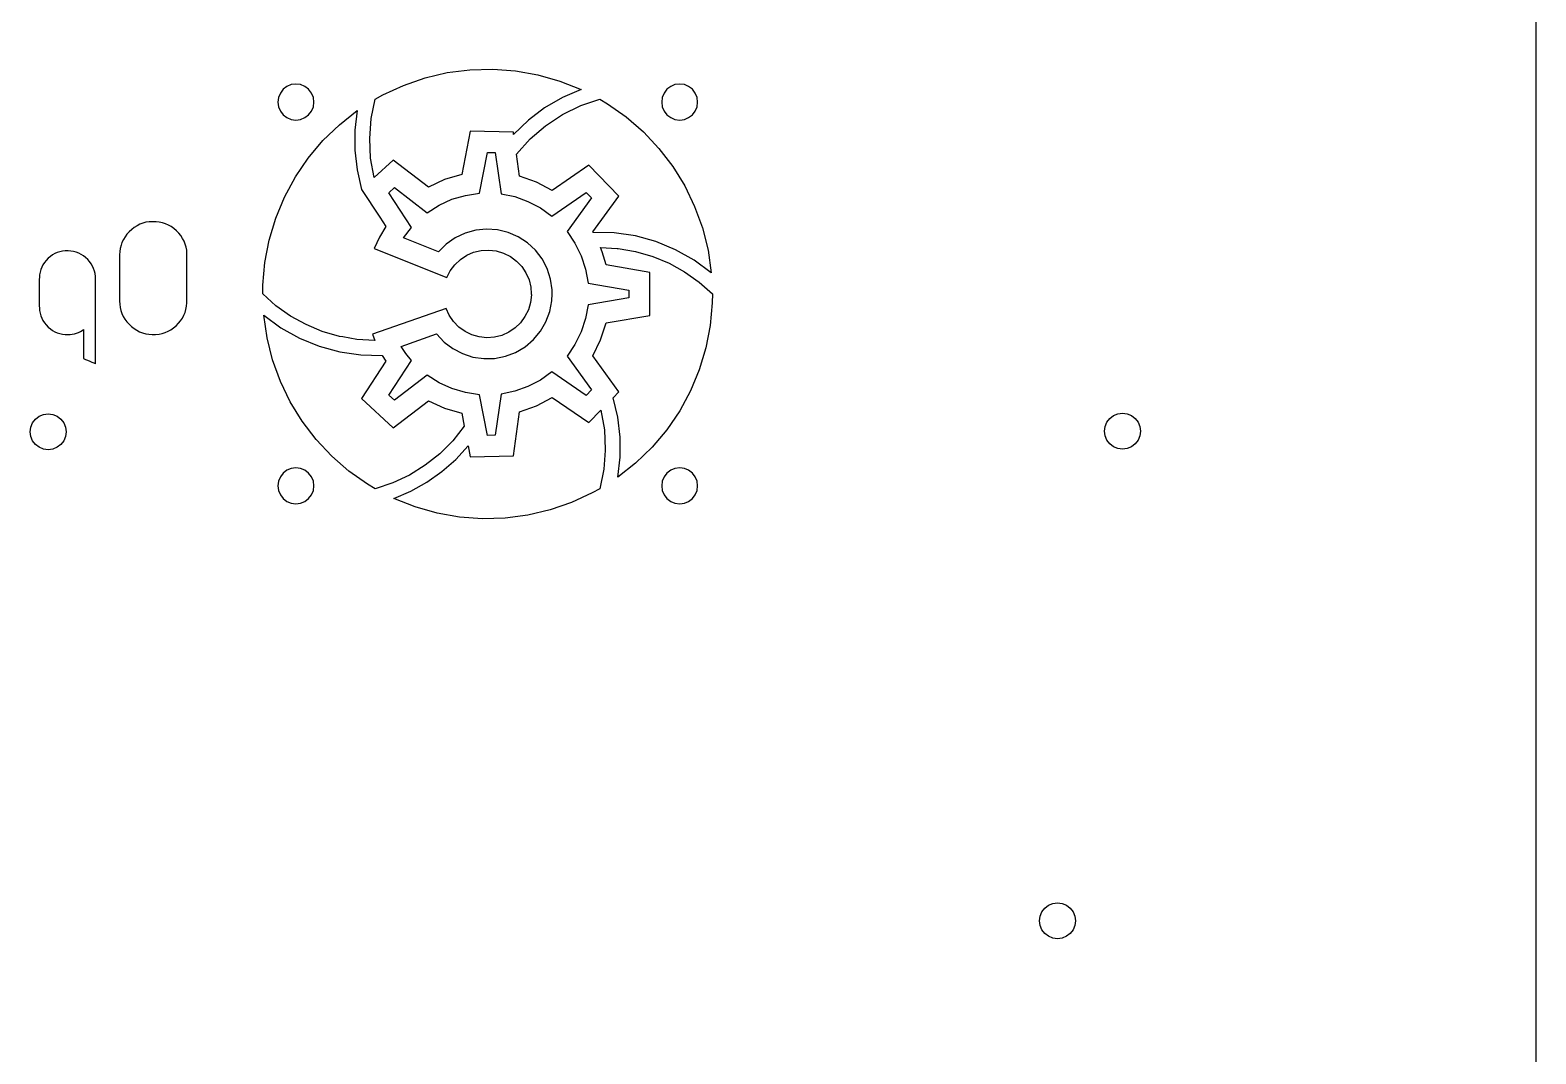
# Model space of a CAD drawing. Header units: metres. Extents: x 234 to 500, y 1534 to 1859.
# Drawn here: x 364.6 to 490.1, y 1619.7 to 1705 of the extents above; entities that cross this region are included whole.
import ezdxf

# ---------------------------------------------------------------- set-up
doc = ezdxf.new("R2010")
doc.units = ezdxf.units.M

msp = doc.modelspace()

# ---------------------------------------------------------------- linework, layer by layer
at = {"layer": 'GROUP0'}
for p, q in [((490.12, 1785.32, 0), (490.12, 1605.32, 0)), ((399.34, 1701.49, 0), (401.23, 1701.73, 0)), ((401.23, 1701.73, 0), (403.13, 1701.78, 0)), ((403.13, 1701.78, 0), (405.03, 1701.64, 0)), ((405.03, 1701.64, 0), (406.9, 1701.31, 0)), ((385.97, 1700.34, 0), (385.66, 1700.1, 0)), ((386.33, 1700.49, 0), (385.97, 1700.34, 0)), ((386.72, 1700.54, 0), (386.33, 1700.49, 0)), ((387.11, 1700.49, 0), (386.72, 1700.54, 0)), ((387.47, 1700.34, 0), (387.11, 1700.49, 0)), ((387.78, 1700.1, 0), (387.47, 1700.34, 0)), ((393.96, 1699.63, 0), (395.69, 1700.43, 0)), ((395.69, 1700.43, 0), (397.49, 1701.05, 0)), ((397.49, 1701.05, 0), (399.34, 1701.49, 0)), ((406.9, 1701.31, 0), (408.73, 1700.79, 0)), ((408.73, 1700.79, 0), (410.5, 1700.09, 0)), ((417.97, 1700.34, 0), (417.66, 1700.1, 0)), ((418.33, 1700.49, 0), (417.97, 1700.34, 0)), ((418.72, 1700.54, 0), (418.33, 1700.49, 0)), ((419.11, 1700.49, 0), (418.72, 1700.54, 0)), ((419.47, 1700.34, 0), (419.11, 1700.49, 0)), ((419.78, 1700.1, 0), (419.47, 1700.34, 0)), ((385.27, 1699.43, 0), (385.22, 1699.04, 0)), ((385.22, 1699.04, 0), (385.27, 1698.65, 0)), ((385.42, 1699.79, 0), (385.27, 1699.43, 0)), ((385.66, 1700.1, 0), (385.42, 1699.79, 0)), ((388.02, 1699.79, 0), (387.78, 1700.1, 0)), ((388.17, 1699.43, 0), (388.02, 1699.79, 0)), ((388.22, 1699.04, 0), (388.17, 1699.43, 0)), ((388.17, 1698.65, 0), (388.22, 1699.04, 0)), ((392.99, 1697.66, 0), (393.32, 1699.28, 0)), ((393.32, 1699.28, 0), (393.96, 1699.63, 0)), ((408.94, 1699.41, 0), (407.46, 1698.55, 0)), ((410.5, 1700.09, 0), (408.94, 1699.41, 0)), ((410.98, 1698.91, 0), (412.07, 1699.28, 0)), ((412.07, 1699.28, 0), (412.7, 1698.9, 0)), ((417.27, 1699.43, 0), (417.22, 1699.04, 0)), ((417.22, 1699.04, 0), (417.27, 1698.65, 0)), ((417.42, 1699.79, 0), (417.27, 1699.43, 0)), ((417.66, 1700.1, 0), (417.42, 1699.79, 0)), ((420.02, 1699.79, 0), (419.78, 1700.1, 0)), ((420.17, 1699.43, 0), (420.02, 1699.79, 0)), ((420.22, 1699.04, 0), (420.17, 1699.43, 0)), ((420.17, 1698.65, 0), (420.22, 1699.04, 0)), ((385.27, 1698.65, 0), (385.42, 1698.29, 0)), ((385.42, 1698.29, 0), (385.66, 1697.98, 0)), ((385.66, 1697.98, 0), (385.97, 1697.74, 0)), ((387.47, 1697.74, 0), (387.78, 1697.98, 0)), ((387.78, 1697.98, 0), (388.02, 1698.29, 0)), ((388.02, 1698.29, 0), (388.17, 1698.65, 0)), ((390.34, 1697.14, 0), (391.83, 1698.32, 0)), ((391.83, 1698.32, 0), (391.64, 1696.68, 0)), ((407.46, 1698.55, 0), (406.1, 1697.52, 0)), ((407.53, 1697.06, 0), (408.94, 1697.99, 0)), ((408.94, 1697.99, 0), (410.47, 1698.74, 0)), ((410.47, 1698.74, 0), (410.98, 1698.91, 0)), ((412.7, 1698.9, 0), (414.25, 1697.81, 0)), ((414.25, 1697.81, 0), (415.69, 1696.56, 0)), ((417.27, 1698.65, 0), (417.42, 1698.29, 0)), ((417.42, 1698.29, 0), (417.66, 1697.98, 0)), ((417.66, 1697.98, 0), (417.97, 1697.74, 0)), ((419.47, 1697.74, 0), (419.78, 1697.98, 0)), ((419.78, 1697.98, 0), (420.02, 1698.29, 0)), ((420.02, 1698.29, 0), (420.17, 1698.65, 0)), ((385.97, 1697.74, 0), (386.33, 1697.59, 0)), ((386.33, 1697.59, 0), (386.72, 1697.54, 0)), ((386.72, 1697.54, 0), (387.11, 1697.59, 0)), ((387.11, 1697.59, 0), (387.47, 1697.74, 0)), ((388.97, 1695.82, 0), (390.34, 1697.14, 0)), ((391.64, 1696.68, 0), (391.64, 1695.03, 0)), ((392.87, 1696.01, 0), (392.99, 1697.66, 0)), ((401.26, 1696.62, 0), (400.54, 1692.99, 0)), ((404.85, 1696.53, 0), (401.26, 1696.62, 0)), ((404.87, 1696.34, 0), (404.85, 1696.53, 0)), ((406.1, 1697.52, 0), (404.87, 1696.34, 0)), ((406.24, 1695.96, 0), (407.53, 1697.06, 0)), ((415.69, 1696.56, 0), (416.99, 1695.17, 0)), ((417.97, 1697.74, 0), (418.33, 1697.59, 0)), ((418.33, 1697.59, 0), (418.72, 1697.54, 0)), ((418.72, 1697.54, 0), (419.11, 1697.59, 0)), ((419.11, 1697.59, 0), (419.47, 1697.74, 0)), ((387.75, 1694.36, 0), (388.97, 1695.82, 0)), ((392.95, 1694.36, 0), (392.87, 1696.01, 0)), ((405.11, 1694.7, 0), (406.24, 1695.96, 0)), ((386.68, 1692.79, 0), (387.75, 1694.36, 0)), ((391.64, 1695.03, 0), (391.83, 1693.39, 0)), ((393.24, 1692.74, 0), (392.95, 1694.36, 0)), ((394.82, 1694.2, 0), (393.24, 1692.74, 0)), ((397.76, 1691.94, 0), (394.82, 1694.2, 0)), ((402.02, 1691.44, 0), (402.69, 1694.83, 0)), ((402.69, 1694.83, 0), (403.32, 1694.82, 0)), ((403.32, 1694.82, 0), (403.82, 1691.39, 0)), ((405.37, 1692.86, 0), (405.11, 1694.7, 0)), ((416.99, 1695.17, 0), (418.15, 1693.66, 0)), ((385.77, 1691.11, 0), (386.68, 1692.79, 0)), ((391.83, 1693.39, 0), (392.19, 1691.76, 0)), ((400.54, 1692.99, 0), (399.11, 1692.57, 0)), ((406.78, 1692.37, 0), (405.37, 1692.86, 0)), ((411.14, 1693.77, 0), (408.09, 1691.67, 0)), ((413.65, 1691.2, 0), (411.14, 1693.77, 0)), ((418.15, 1693.66, 0), (419.15, 1692.04, 0)), ((392.19, 1691.76, 0), (393.71, 1689.43, 0)), ((394.46, 1691.48, 0), (394.93, 1691.91, 0)), ((396.35, 1688.58, 0), (394.46, 1691.48, 0)), ((394.93, 1691.91, 0), (397.67, 1689.8, 0)), ((399.11, 1692.57, 0), (397.76, 1691.94, 0)), ((408.09, 1691.67, 0), (406.78, 1692.37, 0)), ((408.07, 1689.53, 0), (410.92, 1691.49, 0)), ((410.92, 1691.49, 0), (411.36, 1691.04, 0)), ((419.15, 1692.04, 0), (419.97, 1690.32, 0)), ((385.04, 1689.35, 0), (385.77, 1691.11, 0)), ((397.67, 1689.8, 0), (398.66, 1690.44, 0)), ((398.66, 1690.44, 0), (399.73, 1690.93, 0)), ((399.73, 1690.93, 0), (400.85, 1691.26, 0)), ((400.85, 1691.26, 0), (402.02, 1691.44, 0)), ((403.82, 1691.39, 0), (404.97, 1691.16, 0)), ((404.97, 1691.16, 0), (406.07, 1690.76, 0)), ((406.07, 1690.76, 0), (407.12, 1690.22, 0)), ((411.36, 1691.04, 0), (409.33, 1688.24, 0)), ((411.47, 1688.21, 0), (413.65, 1691.2, 0)), ((419.97, 1690.32, 0), (420.62, 1688.54, 0)), ((374.21, 1689.01, 0), (373.96, 1688.94, 0)), ((374.48, 1689.05, 0), (374.21, 1689.01, 0)), ((374.77, 1689.06, 0), (374.48, 1689.05, 0)), ((375.05, 1689.06, 0), (374.77, 1689.06, 0)), ((375.32, 1689.03, 0), (375.05, 1689.06, 0)), ((375.59, 1688.97, 0), (375.32, 1689.03, 0)), ((384.49, 1687.53, 0), (385.04, 1689.35, 0)), ((393.71, 1689.43, 0), (394.21, 1688.66, 0)), ((407.12, 1690.22, 0), (408.07, 1689.53, 0)), ((372.47, 1687.81, 0), (372.33, 1687.58, 0)), ((372.63, 1688.03, 0), (372.47, 1687.81, 0)), ((372.82, 1688.23, 0), (372.63, 1688.03, 0)), ((373.02, 1688.42, 0), (372.82, 1688.23, 0)), ((373.24, 1688.59, 0), (373.02, 1688.42, 0)), ((373.47, 1688.73, 0), (373.24, 1688.59, 0)), ((373.71, 1688.85, 0), (373.47, 1688.73, 0)), ((373.96, 1688.94, 0), (373.71, 1688.85, 0)), ((375.84, 1688.89, 0), (375.59, 1688.97, 0)), ((376.08, 1688.78, 0), (375.84, 1688.89, 0)), ((376.31, 1688.65, 0), (376.08, 1688.78, 0)), ((376.54, 1688.49, 0), (376.31, 1688.65, 0)), ((376.75, 1688.31, 0), (376.54, 1688.49, 0)), ((376.95, 1688.11, 0), (376.75, 1688.31, 0)), ((377.12, 1687.9, 0), (376.95, 1688.11, 0)), ((377.27, 1687.67, 0), (377.12, 1687.9, 0)), ((393.68, 1687.76, 0), (393.24, 1686.82, 0)), ((394.21, 1688.66, 0), (393.68, 1687.76, 0)), ((395.69, 1687.72, 0), (396.35, 1688.58, 0)), ((398.6, 1686.56, 0), (395.69, 1687.72, 0)), ((400, 1687.72, 0), (399.25, 1687.2, 0)), ((400.83, 1688.11, 0), (400, 1687.72, 0)), ((401.71, 1688.35, 0), (400.83, 1688.11, 0)), ((402.62, 1688.44, 0), (401.71, 1688.35, 0)), ((403.53, 1688.38, 0), (402.62, 1688.44, 0)), ((404.42, 1688.16, 0), (403.53, 1688.38, 0)), ((405.25, 1687.8, 0), (404.42, 1688.16, 0)), ((406.02, 1687.3, 0), (405.25, 1687.8, 0)), ((409.33, 1688.24, 0), (409.99, 1687.27, 0)), ((411.47, 1688.21, 0), (411.49, 1688.16, 0)), ((413.27, 1688.12, 0), (411.49, 1688.16, 0)), ((415.03, 1687.87, 0), (413.27, 1688.12, 0)), ((416.74, 1687.4, 0), (415.03, 1687.87, 0)), ((420.62, 1688.54, 0), (421.09, 1686.69, 0)), ((366.82, 1686.49, 0), (366.62, 1686.4, 0)), ((367.03, 1686.55, 0), (366.82, 1686.49, 0)), ((367.25, 1686.6, 0), (367.03, 1686.55, 0)), ((367.48, 1686.63, 0), (367.25, 1686.6, 0)), ((367.72, 1686.63, 0), (367.48, 1686.63, 0)), ((367.95, 1686.61, 0), (367.72, 1686.63, 0)), ((368.18, 1686.58, 0), (367.95, 1686.61, 0)), ((368.39, 1686.52, 0), (368.18, 1686.58, 0)), ((368.6, 1686.44, 0), (368.39, 1686.52, 0)), ((372.03, 1686.57, 0), (372.01, 1686.29, 0)), ((372.06, 1686.84, 0), (372.03, 1686.57, 0)), ((372.13, 1687.1, 0), (372.06, 1686.84, 0)), ((372.21, 1687.34, 0), (372.13, 1687.1, 0)), ((372.33, 1687.58, 0), (372.21, 1687.34, 0)), ((377.39, 1687.44, 0), (377.27, 1687.67, 0)), ((377.49, 1687.2, 0), (377.39, 1687.44, 0)), ((377.56, 1686.94, 0), (377.49, 1687.2, 0)), ((377.61, 1686.68, 0), (377.56, 1686.94, 0)), ((377.63, 1686.41, 0), (377.61, 1686.68, 0)), ((384.13, 1685.66, 0), (384.49, 1687.53, 0)), ((393.24, 1686.82, 0), (399.3, 1684.4, 0)), ((399.25, 1687.2, 0), (398.6, 1686.56, 0)), ((400.96, 1686.26, 0), (401.54, 1686.51, 0)), ((401.54, 1686.51, 0), (402.16, 1686.65, 0)), ((402.16, 1686.65, 0), (402.8, 1686.69, 0)), ((402.8, 1686.69, 0), (403.43, 1686.62, 0)), ((403.43, 1686.62, 0), (404.04, 1686.44, 0)), ((406.69, 1686.68, 0), (406.02, 1687.3, 0)), ((407.25, 1685.96, 0), (406.69, 1686.68, 0)), ((409.99, 1687.27, 0), (410.51, 1686.21, 0)), ((412.11, 1686.92, 0), (413.51, 1686.84, 0)), ((412.25, 1686.54, 0), (412.11, 1686.92, 0)), ((412.58, 1685.46, 0), (412.25, 1686.54, 0)), ((413.51, 1686.84, 0), (413.59, 1686.84, 0)), ((413.59, 1686.84, 0), (415.05, 1686.59, 0)), ((415.05, 1686.59, 0), (416.47, 1686.17, 0)), ((418.38, 1686.73, 0), (416.74, 1687.4, 0)), ((419.93, 1685.86, 0), (418.38, 1686.73, 0)), ((421.09, 1686.69, 0), (421.36, 1684.81, 0)), ((365.52, 1685.27, 0), (365.44, 1685.07, 0)), ((365.62, 1685.47, 0), (365.52, 1685.27, 0)), ((365.75, 1685.66, 0), (365.62, 1685.47, 0)), ((365.89, 1685.84, 0), (365.75, 1685.66, 0)), ((366.06, 1686.01, 0), (365.89, 1685.84, 0)), ((366.24, 1686.16, 0), (366.06, 1686.01, 0)), ((366.42, 1686.29, 0), (366.24, 1686.16, 0)), ((366.62, 1686.4, 0), (366.42, 1686.29, 0)), ((368.8, 1686.34, 0), (368.6, 1686.44, 0)), ((368.99, 1686.22, 0), (368.8, 1686.34, 0)), ((369.17, 1686.08, 0), (368.99, 1686.22, 0)), ((369.35, 1685.92, 0), (369.17, 1686.08, 0)), ((369.5, 1685.74, 0), (369.35, 1685.92, 0)), ((369.64, 1685.56, 0), (369.5, 1685.74, 0)), ((369.75, 1685.36, 0), (369.64, 1685.56, 0)), ((369.85, 1685.16, 0), (369.75, 1685.36, 0)), ((372.01, 1686.29, 0), (372.01, 1686.13, 0)), ((372.01, 1686.13, 0), (372.01, 1685.7, 0)), ((372.01, 1685.7, 0), (372.01, 1685.1, 0)), ((377.63, 1686.23, 0), (377.63, 1686.41, 0)), ((377.63, 1685.9, 0), (377.63, 1686.23, 0)), ((377.63, 1685.36, 0), (377.63, 1685.9, 0)), ((377.63, 1684.68, 0), (377.63, 1685.36, 0)), ((383.96, 1683.77, 0), (384.13, 1685.66, 0)), ((399.59, 1684.96, 0), (399.97, 1685.47, 0)), ((399.97, 1685.47, 0), (400.43, 1685.91, 0)), ((400.43, 1685.91, 0), (400.96, 1686.26, 0)), ((404.04, 1686.44, 0), (404.6, 1686.16, 0)), ((404.6, 1686.16, 0), (405.11, 1685.78, 0)), ((405.11, 1685.78, 0), (405.55, 1685.32, 0)), ((405.55, 1685.32, 0), (405.9, 1684.79, 0)), ((407.67, 1685.15, 0), (407.25, 1685.96, 0)), ((410.51, 1686.21, 0), (410.87, 1685.1, 0)), ((416.24, 1684.83, 0), (412.58, 1685.46, 0)), ((416.47, 1686.17, 0), (417.84, 1685.6, 0)), ((417.84, 1685.6, 0), (419.13, 1684.89, 0)), ((421.36, 1684.81, 0), (419.93, 1685.86, 0)), ((365.32, 1684.4, 0), (365.31, 1684.26, 0)), ((365.31, 1684.26, 0), (365.31, 1684.07, 0)), ((365.31, 1684.07, 0), (365.31, 1683.75, 0)), ((365.34, 1684.63, 0), (365.32, 1684.4, 0)), ((365.38, 1684.85, 0), (365.34, 1684.63, 0)), ((365.44, 1685.07, 0), (365.38, 1684.85, 0)), ((369.92, 1684.95, 0), (369.85, 1685.16, 0)), ((369.97, 1684.73, 0), (369.92, 1684.95, 0)), ((370, 1684.5, 0), (369.97, 1684.73, 0)), ((370.01, 1684.29, 0), (370, 1684.5, 0)), ((370.01, 1683.94, 0), (370.01, 1684.29, 0)), ((372.01, 1685.1, 0), (372.01, 1684.4, 0)), ((372.01, 1684.4, 0), (372.01, 1683.69, 0)), ((377.63, 1683.97, 0), (377.63, 1684.68, 0)), ((377.63, 1683.31, 0), (377.63, 1683.97, 0)), ((399.3, 1684.4, 0), (399.59, 1684.96, 0)), ((405.9, 1684.79, 0), (406.16, 1684.21, 0)), ((406.16, 1684.21, 0), (406.31, 1683.59, 0)), ((407.96, 1684.28, 0), (407.67, 1685.15, 0)), ((408.09, 1683.38, 0), (407.96, 1684.28, 0)), ((410.87, 1685.1, 0), (411.08, 1683.94, 0)), ((416.24, 1681.24, 0), (416.24, 1684.83, 0)), ((419.13, 1684.89, 0), (420.34, 1684.03, 0)), ((420.34, 1684.03, 0), (421.45, 1683.04, 0)), ((365.31, 1683.75, 0), (365.31, 1683.35, 0)), ((365.31, 1683.35, 0), (365.31, 1682.93, 0)), ((365.31, 1682.93, 0), (365.31, 1682.53, 0)), ((370.01, 1683.12, 0), (370.01, 1683.94, 0)), ((370.01, 1681.98, 0), (370.01, 1683.12, 0)), ((372.01, 1683.69, 0), (372.01, 1683.07, 0)), ((372.01, 1683.07, 0), (372.01, 1682.62, 0)), ((377.63, 1682.78, 0), (377.63, 1683.31, 0)), ((377.63, 1682.47, 0), (377.63, 1682.78, 0)), ((383.95, 1683.04, 0), (383.96, 1683.77, 0)), ((385.05, 1682.05, 0), (383.95, 1683.04, 0)), ((406.35, 1682.96, 0), (406.28, 1682.33, 0)), ((406.31, 1683.59, 0), (406.34, 1683.04, 0)), ((406.34, 1683.04, 0), (406.35, 1682.96, 0)), ((408.07, 1682.47, 0), (408.08, 1683.04, 0)), ((408.08, 1683.04, 0), (408.09, 1683.38, 0)), ((411.08, 1683.94, 0), (414.49, 1683.36, 0)), ((414.49, 1682.72, 0), (411.08, 1682.14, 0)), ((414.49, 1683.36, 0), (414.49, 1682.72, 0)), ((421.45, 1683.04, 0), (421.43, 1682.31, 0)), ((365.31, 1682.53, 0), (365.31, 1682.22, 0)), ((365.31, 1682.22, 0), (365.31, 1682.03, 0)), ((365.31, 1682.03, 0), (365.32, 1681.89, 0)), ((365.32, 1681.89, 0), (365.34, 1681.66, 0)), ((365.34, 1681.66, 0), (365.38, 1681.43, 0)), ((370.01, 1680.7, 0), (370.01, 1681.98, 0)), ((372.01, 1682.62, 0), (372.01, 1682.43, 0)), ((372.01, 1682.43, 0), (372.02, 1682.18, 0)), ((372.02, 1682.18, 0), (372.06, 1681.91, 0)), ((372.06, 1681.91, 0), (372.12, 1681.65, 0)), ((372.12, 1681.65, 0), (372.2, 1681.4, 0)), ((377.38, 1681.26, 0), (377.48, 1681.5, 0)), ((377.48, 1681.5, 0), (377.55, 1681.75, 0)), ((377.55, 1681.75, 0), (377.6, 1682.01, 0)), ((377.6, 1682.01, 0), (377.63, 1682.29, 0)), ((377.63, 1682.29, 0), (377.63, 1682.47, 0)), ((386.26, 1681.19, 0), (385.05, 1682.05, 0)), ((399.25, 1681.83, 0), (393.09, 1679.68, 0)), ((399.51, 1681.26, 0), (399.25, 1681.83, 0)), ((406.1, 1681.72, 0), (405.82, 1681.15, 0)), ((406.28, 1682.33, 0), (406.1, 1681.72, 0)), ((407.57, 1680.71, 0), (407.9, 1681.57, 0)), ((407.9, 1681.57, 0), (408.07, 1682.47, 0)), ((411.08, 1682.14, 0), (410.87, 1680.98, 0)), ((421.43, 1682.31, 0), (421.26, 1680.42, 0)), ((365.38, 1681.43, 0), (365.44, 1681.22, 0)), ((365.44, 1681.22, 0), (365.52, 1681.01, 0)), ((365.52, 1681.01, 0), (365.62, 1680.82, 0)), ((365.62, 1680.82, 0), (365.75, 1680.63, 0)), ((365.75, 1680.63, 0), (365.89, 1680.45, 0)), ((365.89, 1680.45, 0), (366.06, 1680.28, 0)), ((366.06, 1680.28, 0), (366.24, 1680.13, 0)), ((370.01, 1679.42, 0), (370.01, 1680.7, 0)), ((372.2, 1681.4, 0), (372.31, 1681.16, 0)), ((372.31, 1681.16, 0), (372.45, 1680.94, 0)), ((372.45, 1680.94, 0), (372.61, 1680.72, 0)), ((372.61, 1680.72, 0), (372.8, 1680.51, 0)), ((372.8, 1680.51, 0), (373, 1680.32, 0)), ((373, 1680.32, 0), (373.22, 1680.15, 0)), ((376.29, 1680.06, 0), (376.52, 1680.21, 0)), ((376.52, 1680.21, 0), (376.73, 1680.39, 0)), ((376.73, 1680.39, 0), (376.93, 1680.59, 0)), ((376.93, 1680.59, 0), (377.1, 1680.8, 0)), ((377.1, 1680.8, 0), (377.25, 1681.02, 0)), ((377.25, 1681.02, 0), (377.38, 1681.26, 0)), ((384.03, 1681.27, 0), (385.46, 1680.22, 0)), ((384.31, 1679.39, 0), (384.03, 1681.27, 0)), ((385.46, 1680.22, 0), (387.01, 1679.35, 0)), ((387.56, 1680.48, 0), (386.26, 1681.19, 0)), ((388.92, 1679.91, 0), (387.56, 1680.48, 0)), ((399.87, 1680.73, 0), (399.51, 1681.26, 0)), ((400.31, 1680.28, 0), (399.87, 1680.73, 0)), ((400.82, 1679.9, 0), (400.31, 1680.28, 0)), ((404.99, 1680.2, 0), (404.47, 1679.84, 0)), ((405.45, 1680.64, 0), (404.99, 1680.2, 0)), ((405.82, 1681.15, 0), (405.45, 1680.64, 0)), ((407.11, 1679.93, 0), (407.57, 1680.71, 0)), ((410.87, 1680.98, 0), (410.51, 1679.87, 0)), ((412.13, 1679.21, 0), (412.58, 1680.62, 0)), ((412.58, 1680.62, 0), (416.24, 1681.24, 0)), ((421.26, 1680.42, 0), (420.9, 1678.55, 0)), ((366.24, 1680.13, 0), (366.42, 1680, 0)), ((366.42, 1680, 0), (366.62, 1679.89, 0)), ((366.62, 1679.89, 0), (366.82, 1679.8, 0)), ((366.82, 1679.8, 0), (367.03, 1679.73, 0)), ((367.03, 1679.73, 0), (367.25, 1679.69, 0)), ((367.25, 1679.69, 0), (367.48, 1679.66, 0)), ((367.48, 1679.66, 0), (367.71, 1679.66, 0)), ((367.71, 1679.66, 0), (367.89, 1679.67, 0)), ((367.89, 1679.67, 0), (368.07, 1679.69, 0)), ((368.07, 1679.69, 0), (368.25, 1679.72, 0)), ((368.25, 1679.72, 0), (368.42, 1679.77, 0)), ((368.42, 1679.77, 0), (368.58, 1679.83, 0)), ((368.58, 1679.83, 0), (368.74, 1679.91, 0)), ((368.74, 1679.91, 0), (368.89, 1680, 0)), ((368.89, 1680, 0), (369.01, 1680.07, 0)), ((369.01, 1680.07, 0), (369.01, 1679.94, 0)), ((369.01, 1679.94, 0), (369.01, 1679.65, 0)), ((369.01, 1679.65, 0), (369.01, 1679.25, 0)), ((369.01, 1679.25, 0), (369.01, 1678.81, 0)), ((370.01, 1678.3, 0), (370.01, 1679.42, 0)), ((373.22, 1680.15, 0), (373.45, 1680.01, 0)), ((373.45, 1680.01, 0), (373.68, 1679.89, 0)), ((373.68, 1679.89, 0), (373.93, 1679.79, 0)), ((373.93, 1679.79, 0), (374.19, 1679.72, 0)), ((374.19, 1679.72, 0), (374.46, 1679.68, 0)), ((374.46, 1679.68, 0), (374.74, 1679.66, 0)), ((374.74, 1679.66, 0), (375.02, 1679.66, 0)), ((375.02, 1679.66, 0), (375.3, 1679.69, 0)), ((375.3, 1679.69, 0), (375.56, 1679.75, 0)), ((375.56, 1679.75, 0), (375.82, 1679.83, 0)), ((375.82, 1679.83, 0), (376.06, 1679.93, 0)), ((376.06, 1679.93, 0), (376.29, 1680.06, 0)), ((384.77, 1677.54, 0), (384.31, 1679.39, 0)), ((387.01, 1679.35, 0), (388.65, 1678.68, 0)), ((390.35, 1679.49, 0), (388.92, 1679.91, 0)), ((390.63, 1679.45, 0), (390.35, 1679.49, 0)), ((391.81, 1679.24, 0), (390.63, 1679.45, 0)), ((393.29, 1679.16, 0), (391.81, 1679.24, 0)), ((393.09, 1679.68, 0), (393.29, 1679.16, 0)), ((395.49, 1678.67, 0), (398.45, 1679.7, 0)), ((398.45, 1679.7, 0), (399.07, 1679.03, 0)), ((399.07, 1679.03, 0), (399.8, 1678.48, 0)), ((401.39, 1679.63, 0), (400.82, 1679.9, 0)), ((402, 1679.45, 0), (401.39, 1679.63, 0)), ((402.64, 1679.39, 0), (402, 1679.45, 0)), ((403.27, 1679.43, 0), (402.64, 1679.39, 0)), ((403.89, 1679.58, 0), (403.27, 1679.43, 0)), ((404.47, 1679.84, 0), (403.89, 1679.58, 0)), ((405.83, 1678.64, 0), (406.53, 1679.23, 0)), ((406.53, 1679.23, 0), (407.11, 1679.93, 0)), ((410.51, 1679.87, 0), (409.99, 1678.81, 0)), ((411.47, 1677.87, 0), (412.13, 1679.21, 0)), ((369.01, 1678.81, 0), (369.01, 1678.37, 0)), ((369.01, 1678.37, 0), (369.01, 1678, 0)), ((369.01, 1678, 0), (369.01, 1677.74, 0)), ((369.01, 1677.74, 0), (369.01, 1677.66, 0)), ((370.01, 1677.52, 0), (370.01, 1678.3, 0)), ((388.65, 1678.68, 0), (390.37, 1678.21, 0)), ((390.37, 1678.21, 0), (392.12, 1677.96, 0)), ((392.12, 1677.96, 0), (393.9, 1677.92, 0)), ((393.9, 1677.92, 0), (394.21, 1677.42, 0)), ((395.89, 1678.06, 0), (395.49, 1678.67, 0)), ((396.35, 1677.5, 0), (395.89, 1678.06, 0)), ((399.8, 1678.48, 0), (400.61, 1678.06, 0)), ((400.61, 1678.06, 0), (401.48, 1677.78, 0)), ((401.48, 1677.78, 0), (402.38, 1677.65, 0)), ((402.38, 1677.65, 0), (403.29, 1677.67, 0)), ((403.29, 1677.67, 0), (404.19, 1677.85, 0)), ((404.19, 1677.85, 0), (405.04, 1678.17, 0)), ((405.04, 1678.17, 0), (405.83, 1678.64, 0)), ((409.99, 1678.81, 0), (409.33, 1677.84, 0)), ((409.33, 1677.84, 0), (411.36, 1675.04, 0)), ((413.65, 1674.88, 0), (411.47, 1677.87, 0)), ((420.9, 1678.55, 0), (420.35, 1676.72, 0)), ((369.01, 1677.66, 0), (369.06, 1677.64, 0)), ((369.06, 1677.64, 0), (369.18, 1677.58, 0)), ((369.18, 1677.58, 0), (369.34, 1677.51, 0)), ((369.34, 1677.51, 0), (369.52, 1677.44, 0)), ((369.52, 1677.44, 0), (369.7, 1677.36, 0)), ((369.7, 1677.36, 0), (369.86, 1677.29, 0)), ((369.86, 1677.29, 0), (369.97, 1677.24, 0)), ((369.97, 1677.24, 0), (370.01, 1677.22, 0)), ((370.01, 1677.22, 0), (370.01, 1677.52, 0)), ((385.42, 1675.75, 0), (384.77, 1677.54, 0)), ((394.21, 1677.42, 0), (392.19, 1674.32, 0)), ((394.46, 1674.6, 0), (396.35, 1677.5, 0)), ((408.07, 1676.55, 0), (407.12, 1675.86, 0)), ((410.92, 1674.58, 0), (408.07, 1676.55, 0)), ((420.35, 1676.72, 0), (419.62, 1674.97, 0)), ((386.25, 1674.04, 0), (385.42, 1675.75, 0)), ((397.67, 1676.27, 0), (394.93, 1674.17, 0)), ((398.66, 1675.64, 0), (397.67, 1676.27, 0)), ((399.73, 1675.15, 0), (398.66, 1675.64, 0)), ((406.07, 1675.32, 0), (404.97, 1674.92, 0)), ((407.12, 1675.86, 0), (406.07, 1675.32, 0)), ((387.24, 1672.42, 0), (386.25, 1674.04, 0)), ((392.19, 1674.32, 0), (394.82, 1671.88, 0)), ((394.93, 1674.17, 0), (394.46, 1674.6, 0)), ((394.82, 1671.88, 0), (397.76, 1674.14, 0)), ((397.76, 1674.14, 0), (399.11, 1673.51, 0)), ((400.85, 1674.81, 0), (399.73, 1675.15, 0)), ((402.02, 1674.64, 0), (400.85, 1674.81, 0)), ((402.69, 1671.25, 0), (402.02, 1674.64, 0)), ((403.82, 1674.69, 0), (403.32, 1671.26, 0)), ((404.97, 1674.92, 0), (403.82, 1674.69, 0)), ((406.78, 1673.71, 0), (408.09, 1674.41, 0)), ((408.09, 1674.41, 0), (411.14, 1672.31, 0)), ((411.36, 1675.04, 0), (410.92, 1674.58, 0)), ((413.17, 1674.38, 0), (413.65, 1674.88, 0)), ((413.55, 1672.76, 0), (413.17, 1674.38, 0)), ((419.62, 1674.97, 0), (418.72, 1673.29, 0)), ((364.99, 1672.61, 0), (365.3, 1672.85, 0)), ((365.3, 1672.85, 0), (365.66, 1673, 0)), ((365.66, 1673, 0), (366.05, 1673.05, 0)), ((366.05, 1673.05, 0), (366.44, 1673, 0)), ((366.44, 1673, 0), (366.8, 1672.85, 0)), ((366.8, 1672.85, 0), (367.11, 1672.61, 0)), ((399.11, 1673.51, 0), (400.54, 1673.09, 0)), ((400.54, 1673.09, 0), (400.75, 1672.01, 0)), ((404.85, 1669.55, 0), (405.37, 1673.22, 0)), ((405.37, 1673.22, 0), (406.78, 1673.71, 0)), ((411.14, 1672.31, 0), (412.15, 1673.34, 0)), ((412.15, 1673.34, 0), (412.44, 1671.72, 0)), ((413.75, 1671.09, 0), (413.55, 1672.76, 0)), ((418.72, 1673.29, 0), (417.64, 1671.72, 0)), ((454.35, 1672.35, 0), (454.59, 1672.66, 0)), ((454.59, 1672.66, 0), (454.9, 1672.9, 0)), ((454.9, 1672.9, 0), (455.26, 1673.05, 0)), ((455.26, 1673.05, 0), (455.65, 1673.1, 0)), ((455.65, 1673.1, 0), (456.04, 1673.05, 0)), ((456.04, 1673.05, 0), (456.4, 1672.9, 0)), ((456.4, 1672.9, 0), (456.71, 1672.66, 0)), ((456.71, 1672.66, 0), (456.95, 1672.35, 0)), ((364.55, 1671.55, 0), (364.6, 1671.94, 0)), ((364.6, 1671.16, 0), (364.55, 1671.55, 0)), ((364.6, 1671.94, 0), (364.75, 1672.3, 0)), ((364.75, 1672.3, 0), (364.99, 1672.61, 0)), ((367.11, 1672.61, 0), (367.35, 1672.3, 0)), ((367.35, 1672.3, 0), (367.5, 1671.94, 0)), ((367.5, 1671.94, 0), (367.55, 1671.55, 0)), ((367.55, 1671.55, 0), (367.5, 1671.16, 0)), ((388.4, 1670.91, 0), (387.24, 1672.42, 0)), ((400.75, 1672.01, 0), (399.8, 1670.8, 0)), ((412.44, 1671.72, 0), (412.52, 1670.07, 0)), ((417.64, 1671.72, 0), (416.42, 1670.26, 0)), ((454.15, 1671.6, 0), (454.2, 1671.99, 0)), ((454.2, 1671.21, 0), (454.15, 1671.6, 0)), ((454.2, 1671.99, 0), (454.35, 1672.35, 0)), ((456.95, 1672.35, 0), (457.1, 1671.99, 0)), ((457.1, 1671.99, 0), (457.15, 1671.6, 0)), ((457.15, 1671.6, 0), (457.1, 1671.21, 0)), ((364.75, 1670.8, 0), (364.6, 1671.16, 0)), ((364.99, 1670.49, 0), (364.75, 1670.8, 0)), ((365.3, 1670.25, 0), (364.99, 1670.49, 0)), ((365.66, 1670.1, 0), (365.3, 1670.25, 0)), ((366.8, 1670.25, 0), (366.44, 1670.1, 0)), ((367.11, 1670.49, 0), (366.8, 1670.25, 0)), ((367.35, 1670.8, 0), (367.11, 1670.49, 0)), ((367.5, 1671.16, 0), (367.35, 1670.8, 0)), ((389.7, 1669.52, 0), (388.4, 1670.91, 0)), ((399.8, 1670.8, 0), (398.99, 1669.99, 0)), ((400.04, 1669.24, 0), (401.08, 1670.37, 0)), ((401.08, 1670.37, 0), (401.26, 1669.46, 0)), ((403.32, 1671.26, 0), (402.69, 1671.25, 0)), ((413.75, 1669.42, 0), (413.75, 1671.09, 0)), ((416.42, 1670.26, 0), (415.05, 1668.94, 0)), ((454.35, 1670.85, 0), (454.2, 1671.21, 0)), ((454.59, 1670.54, 0), (454.35, 1670.85, 0)), ((454.9, 1670.3, 0), (454.59, 1670.54, 0)), ((455.26, 1670.15, 0), (454.9, 1670.3, 0)), ((455.65, 1670.1, 0), (455.26, 1670.15, 0)), ((456.04, 1670.15, 0), (455.65, 1670.1, 0)), ((456.4, 1670.3, 0), (456.04, 1670.15, 0)), ((456.71, 1670.54, 0), (456.4, 1670.3, 0)), ((456.95, 1670.85, 0), (456.71, 1670.54, 0)), ((457.1, 1671.21, 0), (456.95, 1670.85, 0)), ((366.05, 1670.05, 0), (365.66, 1670.1, 0)), ((366.44, 1670.1, 0), (366.05, 1670.05, 0)), ((391.14, 1668.27, 0), (389.7, 1669.52, 0)), ((398.71, 1669.71, 0), (397.5, 1668.75, 0)), ((398.99, 1669.99, 0), (398.71, 1669.71, 0)), ((398.89, 1668.23, 0), (400.04, 1669.24, 0)), ((401.26, 1669.46, 0), (404.85, 1669.55, 0)), ((412.52, 1669.99, 0), (412.4, 1668.42, 0)), ((412.52, 1670.07, 0), (412.52, 1669.99, 0)), ((413.56, 1667.76, 0), (413.75, 1669.42, 0)), ((415.05, 1668.94, 0), (413.56, 1667.76, 0)), ((385.42, 1667.79, 0), (385.27, 1667.43, 0)), ((385.66, 1668.1, 0), (385.42, 1667.79, 0)), ((385.97, 1668.34, 0), (385.66, 1668.1, 0)), ((386.33, 1668.49, 0), (385.97, 1668.34, 0)), ((386.72, 1668.54, 0), (386.33, 1668.49, 0)), ((387.11, 1668.49, 0), (386.72, 1668.54, 0)), ((387.47, 1668.34, 0), (387.11, 1668.49, 0)), ((387.78, 1668.1, 0), (387.47, 1668.34, 0)), ((388.02, 1667.79, 0), (387.78, 1668.1, 0)), ((388.17, 1667.43, 0), (388.02, 1667.79, 0)), ((392.7, 1667.18, 0), (391.14, 1668.27, 0)), ((396.18, 1667.94, 0), (394.79, 1667.29, 0)), ((397.5, 1668.75, 0), (396.18, 1667.94, 0)), ((397.64, 1667.34, 0), (398.89, 1668.23, 0)), ((412.4, 1668.42, 0), (412.07, 1666.8, 0)), ((417.42, 1667.79, 0), (417.27, 1667.43, 0)), ((417.66, 1668.1, 0), (417.42, 1667.79, 0)), ((417.97, 1668.34, 0), (417.66, 1668.1, 0)), ((418.33, 1668.49, 0), (417.97, 1668.34, 0)), ((418.72, 1668.54, 0), (418.33, 1668.49, 0)), ((419.11, 1668.49, 0), (418.72, 1668.54, 0)), ((419.47, 1668.34, 0), (419.11, 1668.49, 0)), ((419.78, 1668.1, 0), (419.47, 1668.34, 0)), ((420.02, 1667.79, 0), (419.78, 1668.1, 0)), ((420.17, 1667.43, 0), (420.02, 1667.79, 0)), ((385.27, 1667.43, 0), (385.22, 1667.04, 0)), ((385.22, 1667.04, 0), (385.27, 1666.65, 0)), ((385.27, 1666.65, 0), (385.42, 1666.29, 0)), ((388.02, 1666.29, 0), (388.17, 1666.65, 0)), ((388.22, 1667.04, 0), (388.17, 1667.43, 0)), ((388.17, 1666.65, 0), (388.22, 1667.04, 0)), ((393.32, 1666.8, 0), (392.7, 1667.18, 0)), ((394.79, 1667.29, 0), (393.32, 1666.8, 0)), ((394.89, 1665.99, 0), (396.3, 1666.59, 0)), ((396.3, 1666.59, 0), (397.64, 1667.34, 0)), ((411.43, 1666.45, 0), (409.71, 1665.65, 0)), ((412.07, 1666.8, 0), (411.43, 1666.45, 0)), ((417.27, 1667.43, 0), (417.22, 1667.04, 0)), ((417.22, 1667.04, 0), (417.27, 1666.65, 0)), ((417.27, 1666.65, 0), (417.42, 1666.29, 0)), ((420.02, 1666.29, 0), (420.17, 1666.65, 0)), ((420.22, 1667.04, 0), (420.17, 1667.43, 0)), ((420.17, 1666.65, 0), (420.22, 1667.04, 0)), ((385.42, 1666.29, 0), (385.66, 1665.98, 0)), ((385.66, 1665.98, 0), (385.97, 1665.74, 0)), ((385.97, 1665.74, 0), (386.33, 1665.59, 0)), ((386.33, 1665.59, 0), (386.72, 1665.54, 0)), ((386.72, 1665.54, 0), (387.11, 1665.59, 0)), ((387.11, 1665.59, 0), (387.47, 1665.74, 0)), ((387.47, 1665.74, 0), (387.78, 1665.98, 0)), ((387.78, 1665.98, 0), (388.02, 1666.29, 0)), ((396.66, 1665.29, 0), (394.89, 1665.99, 0)), ((398.49, 1664.77, 0), (396.66, 1665.29, 0)), ((409.71, 1665.65, 0), (407.91, 1665.03, 0)), ((417.42, 1666.29, 0), (417.66, 1665.98, 0)), ((417.66, 1665.98, 0), (417.97, 1665.74, 0)), ((417.97, 1665.74, 0), (418.33, 1665.59, 0)), ((418.33, 1665.59, 0), (418.72, 1665.54, 0)), ((418.72, 1665.54, 0), (419.11, 1665.59, 0)), ((419.11, 1665.59, 0), (419.47, 1665.74, 0)), ((419.47, 1665.74, 0), (419.78, 1665.98, 0)), ((419.78, 1665.98, 0), (420.02, 1666.29, 0)), ((400.37, 1664.44, 0), (398.49, 1664.77, 0)), ((402.27, 1664.29, 0), (400.37, 1664.44, 0)), ((404.17, 1664.35, 0), (402.27, 1664.29, 0)), ((406.06, 1664.59, 0), (404.17, 1664.35, 0)), ((407.91, 1665.03, 0), (406.06, 1664.59, 0)), ((448.78, 1631.17, 0), (448.93, 1631.53, 0)), ((448.93, 1631.53, 0), (449.17, 1631.84, 0)), ((449.17, 1631.84, 0), (449.48, 1632.08, 0)), ((449.48, 1632.08, 0), (449.84, 1632.23, 0)), ((449.84, 1632.23, 0), (450.23, 1632.28, 0)), ((450.23, 1632.28, 0), (450.62, 1632.23, 0)), ((450.62, 1632.23, 0), (450.98, 1632.08, 0)), ((450.98, 1632.08, 0), (451.29, 1631.84, 0)), ((451.29, 1631.84, 0), (451.53, 1631.53, 0)), ((451.53, 1631.53, 0), (451.68, 1631.17, 0)), ((448.73, 1630.78, 0), (448.78, 1631.17, 0)), ((448.78, 1630.39, 0), (448.73, 1630.78, 0)), ((448.93, 1630.03, 0), (448.78, 1630.39, 0)), ((449.17, 1629.72, 0), (448.93, 1630.03, 0)), ((451.53, 1630.03, 0), (451.29, 1629.72, 0)), ((451.68, 1630.39, 0), (451.53, 1630.03, 0)), ((451.68, 1631.17, 0), (451.73, 1630.78, 0)), ((451.73, 1630.78, 0), (451.68, 1630.39, 0)), ((449.48, 1629.48, 0), (449.17, 1629.72, 0)), ((449.84, 1629.33, 0), (449.48, 1629.48, 0)), ((450.23, 1629.28, 0), (449.84, 1629.33, 0)), ((450.62, 1629.33, 0), (450.23, 1629.28, 0)), ((450.98, 1629.48, 0), (450.62, 1629.33, 0)), ((451.29, 1629.72, 0), (450.98, 1629.48, 0))]:
    msp.add_line(p, q, dxfattribs=at)

doc.saveas('drawing.dxf')
